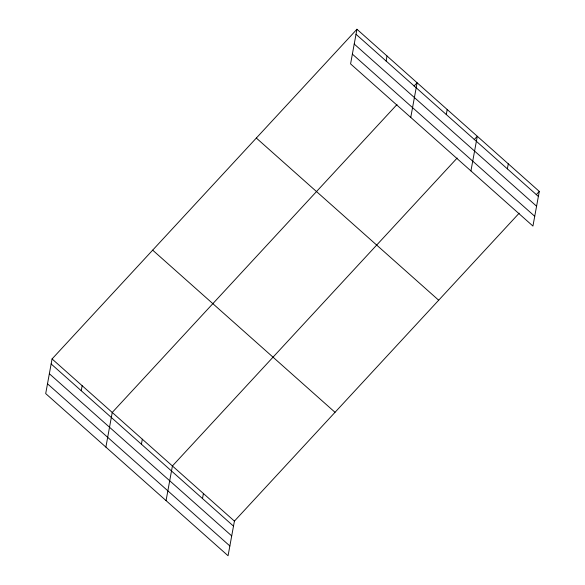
<?xml version="1.0" encoding="UTF-8"?>
<svg xmlns="http://www.w3.org/2000/svg" width="585" height="585" viewBox="0 0 585 585"><rect width="100%" height="100%" fill="white"/><g stroke="black" fill="none" stroke-linecap="round" stroke-linejoin="round"><path stroke-width="0.88" d="M356.938 29.25L350.576 63.897L532.935 226.059L539.297 191.412L356.938 29.25L52.065 358.941L45.703 393.588L228.062 555.75L234.424 521.103L519.173 213.174M81.235 390.714L82.156 385.698M105.885 447.101L112.24 412.454L396.996 104.525M141.409 444.227L142.33 439.211M166.06 500.614L172.421 465.967L457.17 158.038M202.498 498.552L203.419 493.535M386.107 61.023L387.029 56.006M410.758 117.409L417.112 82.763L414.063 86.061M446.282 114.536L447.203 109.519M470.932 170.922L477.294 136.276L474.245 139.574M507.37 168.86L508.292 163.844M536.248 194.71L539.297 191.412M356.016 34.266L538.375 196.428M354.217 44.043L536.577 206.205M352.375 54.12L534.734 216.282M256.325 138.045L438.684 300.215M152.67 250.146L335.029 412.308M52.065 358.941L234.424 521.103M51.144 363.958L233.503 526.12M49.352 373.735L231.711 535.897M47.502 383.811L229.861 545.973"/></g></svg>
